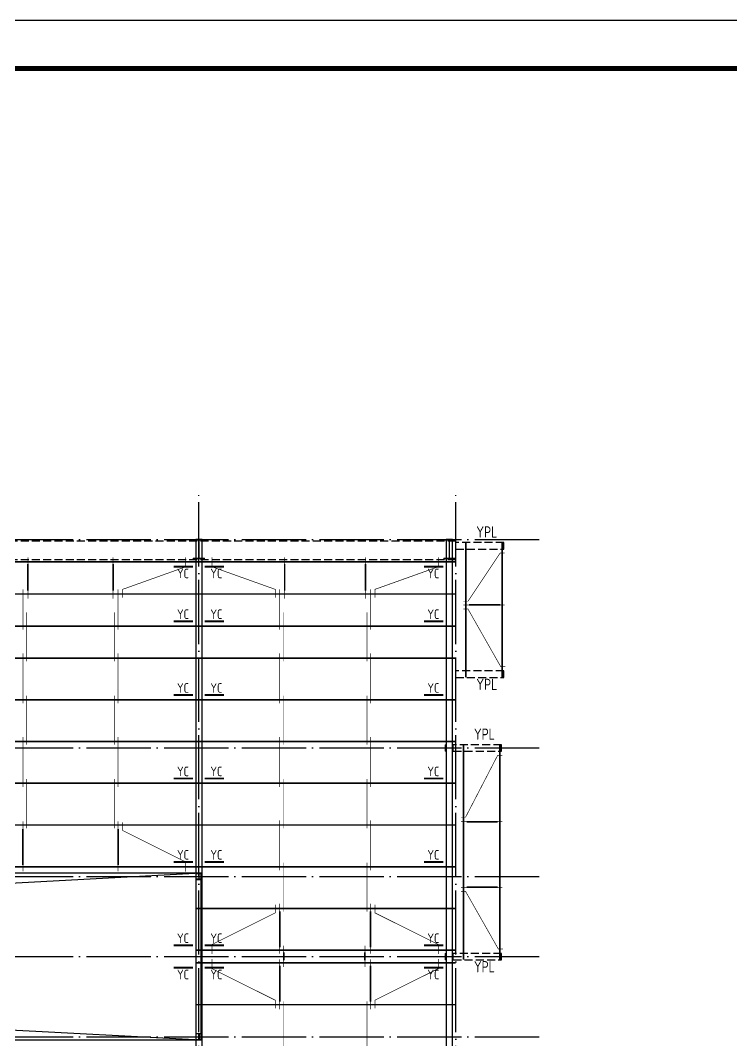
# Model space of a CAD drawing. Extents: x 19118 to 566552, y -1188739 to 92943.
# Drawn here: x 190148 to 212302, y -532763 to -500967 of the extents above; entities that cross this region are included whole.
import ezdxf

# ---------------------------------------------------------------- set-up
doc = ezdxf.new("R2010")
doc.units = 0
doc.header["$LTSCALE"] = 1000
doc.header["$MEASUREMENT"] = 0
doc.linetypes.add('DASH', pattern=[0.35, 0.25, -0.1])
doc.linetypes.add('DOTE', pattern=[2.42, 2, -0.2, 0.02, -0.2])
doc.layers.get('0').update_dxf_attribs({"linetype": 'CONTINUOUS'})
for name, color, linetype in [('10014', 2, 'CONTINUOUS'), ('D', 4, 'CONTINUOUS'), ('DOTE', 9, 'DOTE'), ('PUB_TEXT', 7, 'CONTINUOUS'), ('PUB_TITLE', 4, 'CONTINUOUS'), ('TEXT', 7, 'CONTINUOUS'), ('WALL', 6, 'CONTINUOUS'), ('屋面隅撑', 1, 'CONTINUOUS'), ('梁', 4, 'DASH'), ('檩条拉条', 253, 'CONTINUOUS'), ('钢柱', 3, 'CONTINUOUS')]:
    doc.layers.add(name, color=color, linetype=linetype)
doc.layers.add('柱_主零件_实线', color=51, linetype='CONTINUOUS', lineweight=18)
doc.layers.add('钢架', color=63, linetype='CONTINUOUS', lineweight=25)
doc.styles.add('TSSD_Rein', font='atssdeng.shx', dxfattribs={"width": 0.7, "bigfont": 'atssdchn.shx'})

msp = doc.modelspace()

# ---------------------------------------------------------------- linework, layer by layer
msp.add_lwpolyline([(195783.4, -527543.77), (107633.4, -527543.77), (107633.4, -532743.77), (195783.4, -532743.77)], close=True)
at = {"layer": '10014', "const_width": 50}
for points in [[(204021.88, -521443.77), (204021.88, -517243.77)], [(205153.66, -521443.77), (205153.66, -517243.77)], [(203708.4, -517843.77), (99708.4, -517843.77)], [(203708.4, -518843.77), (99708.4, -518843.77)], [(203708.4, -519843.77), (99708.4, -519843.77)], [(203708.4, -520843.77), (99708.4, -520843.77)], [(203708.4, -522143.77), (99708.4, -522143.77)], [(203708.4, -523443.77), (99708.4, -523443.77)], [(203946.88, -530243.76), (203946.88, -523543.76)], [(205078.65, -530243.76), (205078.65, -523543.76)], [(203708.4, -524743.77), (99708.4, -524743.77)], [(203708.4, -526043.77), (99708.4, -526043.77)], [(203708.4, -527343.77), (99708.4, -527343.77)], [(203708.4, -528643.77), (195608.4, -528643.77)], [(203708.4, -529943.77), (195608.4, -529943.77)], [(203708.4, -530343.77), (195608.4, -530343.77)], [(203708.4, -531643.77), (195608.4, -531643.77)]]:
    msp.add_lwpolyline(points, dxfattribs=at)
at = {"layer": 'D', "linetype": 'DASH'}
for p, q in [((203708.4, -517195.83), (99708.4, -517195.83)), ((203708.4, -517776.78), (99708.4, -517776.78))]:
    msp.add_line(p, q, dxfattribs=at)
at = {"layer": 'DOTE', "color": 8}
for p, q in [((195708.4, -571223.8), (195708.4, -515716.73)), ((203708.4, -571223.8), (203708.4, -515716.73)), ((97826.88, -517143.77), (206364.14, -517143.77)), ((97826.88, -523643.77), (206364.14, -523643.77)), ((97826.88, -527643.77), (206364.14, -527643.77)), ((97826.88, -530143.77), (206364.14, -530143.77)), ((97826.88, -532643.77), (206364.14, -532643.77))]:
    msp.add_line(p, q, dxfattribs=at)
at = {"layer": 'PUB_TITLE'}
msp.add_lwpolyline([(77811.65, -590066.61), (235461.65, -590066.61), (235461.65, -500966.61), (77811.65, -500966.61)], close=True, dxfattribs=at)
at = {"layer": 'PUB_TITLE', "const_width": 150}
msp.add_lwpolyline([(81561.65, -588566.61), (233961.65, -588566.61), (233961.65, -502466.61), (81561.65, -502466.61)], close=True, dxfattribs=at)
at = {"layer": 'WALL'}
for p, q in [((195783.4, -527543.77), (152336.76, -529872.28)), ((152336.76, -530415.25), (195783.4, -532743.77))]:
    msp.add_line(p, q, dxfattribs=at)
at = {"layer": '屋面隅撑', "const_width": 60}
for points in [[(194925.47, -517992.6), (195525.47, -517992.6)], [(196491.33, -517992.6), (195891.33, -517992.6)], [(202725.47, -517992.6), (203325.47, -517992.6)], [(194925.47, -519694.93), (195525.47, -519694.93)], [(196491.33, -519694.93), (195891.33, -519694.93)], [(202725.47, -519694.93), (203325.47, -519694.93)], [(194925.47, -521994.93), (195525.47, -521994.93)], [(196491.33, -521994.93), (195891.33, -521994.93)], [(202725.47, -521994.93), (203325.47, -521994.93)], [(194925.47, -524594.93), (195525.47, -524594.93)], [(196491.33, -524594.93), (195891.33, -524594.93)], [(202725.47, -524594.93), (203325.47, -524594.93)], [(194925.47, -527194.93), (195525.47, -527194.93)], [(196491.33, -527194.93), (195891.33, -527194.93)], [(202725.47, -527194.93), (203325.47, -527194.93)], [(194925.47, -529794.93), (195525.47, -529794.93)], [(196491.33, -529794.93), (195891.33, -529794.93)], [(202725.47, -529794.93), (203325.47, -529794.93)], [(194925.47, -530492.6), (195525.47, -530492.6)], [(196491.33, -530492.6), (195891.33, -530492.6)], [(202725.47, -530492.6), (203325.47, -530492.6)]]:
    msp.add_lwpolyline(points, dxfattribs=at)
at = {"layer": '柱_主零件_实线', "ltscale": 20}
for p, q in [((195883.3, -517143.77), (195533.3, -517143.77)), ((195533.3, -517143.77), (195533.3, -517163.77)), ((195533.3, -517163.77), (195883.3, -517163.77)), ((195701.3, -517163.77), (195701.3, -517723.77)), ((195715.3, -517723.77), (195715.3, -517163.77)), ((195883.3, -517163.77), (195883.3, -517143.77)), ((203683.3, -517143.77), (203333.3, -517143.77)), ((203333.3, -517143.77), (203333.3, -517163.77)), ((203333.3, -517163.77), (203683.3, -517163.77)), ((203501.3, -517163.77), (203501.3, -517723.77)), ((203515.3, -517723.77), (203515.3, -517163.77)), ((203683.3, -517163.77), (203683.3, -517143.77)), ((195533.3, -517723.77), (195533.3, -517743.77)), ((195883.3, -517723.77), (195533.3, -517723.77)), ((195533.3, -517743.77), (195883.3, -517743.77)), ((195883.3, -517743.77), (195883.3, -517723.77)), ((203333.3, -517723.77), (203333.3, -517743.77)), ((203683.3, -517723.77), (203333.3, -517723.77)), ((203333.3, -517743.77), (203683.3, -517743.77)), ((203683.3, -517743.77), (203683.3, -517723.77)), ((203383.39, -523743.77), (203383.39, -523543.76)), ((203383.39, -523543.76), (203397.4, -523543.76)), ((203397.4, -523543.76), (203397.4, -523743.77)), ((203397.4, -523638.76), (203619.4, -523638.76)), ((203619.4, -523648.77), (203397.4, -523648.77)), ((203619.4, -523543.76), (203633.39, -523543.76)), ((203619.4, -523743.77), (203619.4, -523543.76)), ((203633.39, -523543.76), (203633.39, -523743.77)), ((203397.4, -523743.77), (203383.39, -523743.77)), ((203633.39, -523743.77), (203619.4, -523743.77)), ((203383.39, -530243.77), (203383.39, -530043.76)), ((203383.39, -530043.76), (203397.4, -530043.76)), ((203397.4, -530043.76), (203397.4, -530243.77)), ((203619.4, -530043.76), (203633.39, -530043.76)), ((203619.4, -530243.77), (203619.4, -530043.76)), ((203633.39, -530043.76), (203633.39, -530243.77)), ((203397.4, -530243.77), (203383.39, -530243.77)), ((203397.4, -530138.76), (203619.4, -530138.76)), ((203619.4, -530148.77), (203397.4, -530148.77)), ((203633.39, -530243.77), (203619.4, -530243.77))]:
    msp.add_line(p, q, dxfattribs=at)
at = {"layer": '梁'}
for points in [[(203708.4, -517443.77), (205208.4, -517443.77), (205208.4, -517243.77), (203708.4, -517243.77)], [(203708.4, -521443.77), (205208.4, -521443.77), (205208.4, -521243.77), (203708.4, -521243.77)], [(203633.39, -523743.76), (205133.39, -523743.76), (205133.39, -523543.76), (203633.39, -523543.76)], [(203633.39, -530243.76), (205133.39, -530243.76), (205133.39, -530043.76), (203633.39, -530043.76)]]:
    msp.add_lwpolyline(points, dxfattribs=at)
at = {"layer": '檩条拉条', "color": 1}
for points, const_width in [([(205232.6, -517568.33), (205091.81, -517568.33), (204091.42, -519067.5), (203944.57, -519067.5)], 20), ([(190380.6, -517907.59), (190380.6, -518744.07)], 50), ([(190380.6, -517705.9), (190380.6, -518985.2)], 20), ([(193036.19, -517907.59), (193036.19, -518744.07)], 50), ([(193036.19, -517705.9), (193036.19, -518985.2)], 20), ([(195300.64, -517698.47), (195300.64, -517995.65), (193331.61, -518699.46), (193331.61, -518957.19)], 20), ([(196116.15, -517698.47), (196116.15, -517995.65), (198085.18, -518699.46), (198085.18, -518957.19)], 20), ([(198380.6, -517907.59), (198380.6, -518744.07)], 50), ([(198380.6, -517705.9), (198380.6, -518985.2)], 20), ([(200900.8, -517907.59), (200900.8, -518744.07)], 50), ([(200900.8, -517705.9), (200900.8, -518985.2)], 20), ([(203162.53, -517698.47), (203162.53, -517995.65), (201193.5, -518699.46), (201193.5, -518957.19)], 20), ([(190226.8, -519956.61), (190226.8, -518700.97)], 20), ([(193189.99, -519956.61), (193189.99, -518700.97)], 20), ([(198226.8, -519956.61), (198226.8, -518700.97)], 20), ([(201051.88, -519956.61), (201051.88, -518700.97)], 20), ([(203942.89, -519182.34), (205231.88, -519182.34)], 20), ([(205094.42, -519182.34), (204123.39, -519182.34)], 50), ([(190343.91, -519414.99), (190343.91, -520944.36)], 20), ([(193072.88, -519414.99), (193072.88, -520944.36)], 20), ([(198343.91, -519414.99), (198343.91, -520944.36)], 20), ([(200942.85, -519414.99), (200942.85, -520944.36)], 20), ([(205251.48, -521108.42), (205110.69, -521108.42), (204091.42, -519315.01), (203944.57, -519315.01)], 20), ([(190226.8, -522256.61), (190226.8, -520697.65)], 20), ([(193189.99, -522256.61), (193189.99, -520697.65)], 20), ([(198226.8, -522256.61), (198226.8, -520697.65)], 20), ([(201051.88, -522256.61), (201051.88, -520697.65)], 20), ([(190343.91, -522014.99), (190343.91, -523544.36)], 20), ([(193072.88, -522014.99), (193072.88, -523544.36)], 20), ([(198343.91, -522014.99), (198343.91, -523544.36)], 20), ([(200942.85, -522014.99), (200942.85, -523544.36)], 20), ([(190226.8, -524856.61), (190226.8, -523297.65)], 20), ([(193189.99, -524856.61), (193189.99, -523297.65)], 20), ([(198226.8, -524856.61), (198226.8, -523297.65)], 20), ([(201051.88, -524856.61), (201051.88, -523297.65)], 20), ([(205157.6, -523868.33), (205016.81, -523868.33), (204016.42, -525799.41), (203869.57, -525799.41)], 20), ([(190343.91, -524614.99), (190343.91, -526144.36)], 20), ([(193072.88, -524614.99), (193072.88, -526144.36)], 20), ([(198343.91, -524614.99), (198343.91, -526144.36)], 20), ([(200942.85, -524614.99), (200942.85, -526144.36)], 20), ([(190226.8, -527487.11), (190226.8, -525928.16)], 20), ([(193189.99, -527487.11), (193189.99, -525928.16)], 20), ([(198226.8, -527456.61), (198226.8, -525897.65)], 20), ([(201051.88, -527456.61), (201051.88, -525897.65)], 20), ([(205019.41, -525941.52), (204048.38, -525941.52)], 50), ([(190226.8, -527285.42), (190226.8, -526169.29)], 50), ([(193189.99, -527285.42), (193189.99, -526169.29)], 50), ([(195300.64, -527494.55), (195300.64, -527197.37), (193331.61, -526213.89), (193331.61, -525956.16)], 20), ([(203867.89, -525941.52), (205156.87, -525941.52)], 20), ([(198343.91, -527214.99), (198343.91, -528744.36)], 20), ([(200942.85, -527214.99), (200942.85, -528744.36)], 20), ([(203867.89, -527982.34), (205156.87, -527982.34)], 20), ([(205176.47, -529908.42), (205035.68, -529908.42), (204016.42, -528115.01), (203869.57, -528115.01)], 20), ([(205019.41, -527982.34), (204048.38, -527982.34)], 50), ([(196116.15, -530064.04), (196116.15, -529766.86), (198085.18, -528783.39), (198085.18, -528525.66)], 20), ([(198226.8, -529854.92), (198226.8, -528738.78)], 50), ([(198226.8, -530056.61), (198226.8, -528497.65)], 20), ([(201051.88, -529854.92), (201051.88, -528738.78)], 50), ([(201051.88, -530056.61), (201051.88, -528497.65)], 20), ([(203162.53, -530064.04), (203162.53, -529766.86), (201193.5, -528783.39), (201193.5, -528525.66)], 20), ([(198351, -530264.59), (198351, -530013.43)], 50), ([(198351, -530466.28), (198351, -529808.84)], 20), ([(200878.08, -530264.59), (200878.08, -530013.43)], 50), ([(200878.08, -530466.28), (200878.08, -529808.84)], 20), ([(196116.15, -530223.49), (196116.15, -530520.67), (198085.18, -531504.14), (198085.18, -531761.87)], 20), ([(198226.8, -530230.92), (198226.8, -531789.88)], 20), ([(201051.88, -530230.92), (201051.88, -531789.88)], 20), ([(203162.53, -530223.49), (203162.53, -530520.67), (201193.5, -531504.14), (201193.5, -531761.87)], 20), ([(198226.8, -530432.61), (198226.8, -531548.75)], 50), ([(201051.88, -530432.61), (201051.88, -531548.75)], 50), ([(198343.91, -533072.54), (198343.91, -531543.17)], 20), ([(200942.85, -533072.54), (200942.85, -531543.17)], 20)]:
    msp.add_lwpolyline(points, dxfattribs=dict(at, const_width=const_width))
at = {"layer": '钢架'}
for points in [[(195808.4, -569143.77), (195808.4, -517143.77), (195608.4, -517143.77), (195608.4, -569143.77), (195808.4, -569143.77)], [(203608.4, -569143.77), (203608.4, -517143.77), (203408.4, -517143.77), (203408.4, -569143.77), (203608.4, -569143.77)]]:
    msp.add_lwpolyline(points, dxfattribs=at)
at = {"layer": '钢柱'}
for points in [[(195783.4, -527543.77), (195633.4, -527543.77), (195633.4, -527553.77), (195704.4, -527553.77), (195704.4, -527733.77), (195633.4, -527733.77), (195633.4, -527743.77), (195783.4, -527743.77), (195783.4, -527733.77), (195712.4, -527733.77), (195712.4, -527553.77), (195783.4, -527553.77), (195783.4, -527543.77)], [(195783.4, -532743.77), (195633.4, -532743.77), (195633.4, -532733.77), (195704.4, -532733.77), (195704.4, -532553.77), (195633.4, -532553.77), (195633.4, -532543.77), (195783.4, -532543.77), (195783.4, -532553.77), (195712.4, -532553.77), (195712.4, -532733.77), (195783.4, -532733.77), (195783.4, -532743.77)]]:
    msp.add_lwpolyline(points, dxfattribs=at)

# ---------------------------------------------------------------- texts
at = {"layer": 'PUB_TEXT', "style": 'TSSD_Rein', "width": 0.8}
for p in [(204350.22, -517086.31), (204350.22, -521835.53), (204275.22, -523386.31), (204275.22, -530635.53)]:
    msp.add_text('YPL', height=350, dxfattribs=at).set_placement(p)
at = {"layer": 'TEXT', "style": 'TSSD_Rein', "width": 0.8}
for p in [(195026.68, -518353.05), (196067.04, -518353.05), (202826.68, -518353.05), (195026.68, -519622.94), (196067.04, -519622.94), (202826.68, -519622.94), (195026.68, -521922.94), (196067.04, -521922.94), (202826.68, -521922.94), (195026.68, -524522.94), (196067.04, -524522.94), (202826.68, -524522.94), (195026.68, -527122.94), (196067.04, -527122.94), (202826.68, -527122.94), (195026.68, -529722.94), (196067.04, -529722.94), (202826.68, -529722.94), (195026.68, -530853.05), (196067.04, -530853.05), (202826.68, -530853.05)]:
    msp.add_text('YC', height=300, dxfattribs=at).set_placement(p)

doc.saveas('drawing.dxf')
